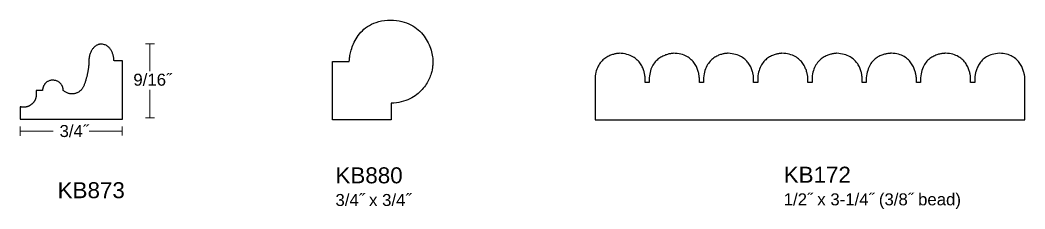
# Model space of a CAD drawing. Extents: x -7.6 to 42.7, y -9.8 to 27.2.
# Drawn here: x 12.02 to 19.55, y 5.65 to 7.07 of the extents above; entities that cross this region are included whole.
import ezdxf

# ---------------------------------------------------------------- set-up
doc = ezdxf.new("R2010")
doc.units = 0
doc.header["$MEASUREMENT"] = 0

# ---------------------------------------------------------------- blocks, each defined once
blk = doc.blocks.new('KB880')
at = {"flags": 128}
blk.add_lwpolyline([(0.6645, 0.6532), (0.6749, 0.6412), (0.6845, 0.6289), (0.6934, 0.6163), (0.7017, 0.6035), (0.7092, 0.5904), (0.7161, 0.5772), (0.7223, 0.564), (0.7278, 0.5507), (0.7328, 0.5375), (0.7371, 0.5244), (0.7408, 0.5114), (0.7439, 0.4987), (0.7465, 0.4862), (0.7485, 0.474), (0.7499, 0.4623), (0.7509, 0.451), (0.7513, 0.4402), (0.7512, 0.43), (0.7506, 0.4204), (0.7496, 0.4114), (0.7481, 0.4033), (0.7479, 0.3983), (0.7475, 0.3927), (0.7468, 0.3864), (0.7457, 0.3796), (0.7443, 0.3722), (0.7426, 0.3643), (0.7404, 0.3559), (0.7379, 0.3472), (0.735, 0.3381), (0.7316, 0.3287), (0.7278, 0.319), (0.7235, 0.3091), (0.7188, 0.299), (0.7136, 0.2888), (0.7078, 0.2785), (0.7015, 0.2682), (0.6947, 0.2579), (0.6873, 0.2477), (0.6793, 0.2375), (0.6707, 0.2275), (0.6615, 0.2177), (0.6517, 0.2081), (0.6412, 0.1988), (0.63, 0.1899), (0.6182, 0.1813), (0.6056, 0.1731), (0.5923, 0.1655), (0.5783, 0.1583), (0.5635, 0.1517), (0.548, 0.1457), (0.5317, 0.1403), (0.5145, 0.1357), (0.4965, 0.1318), (0.4777, 0.1287), (0.458, 0.1264), (0.4375, 0.125), (0.4375, 0.1247), (0.4375, 0.1239), (0.4375, 0.1225), (0.4375, 0.1207), (0.4375, 0.1184), (0.4375, 0.1157), (0.4375, 0.1127), (0.4375, 0.1092), (0.4375, 0.1055), (0.4375, 0.1014), (0.4375, 0.0971), (0.4375, 0.0926), (0.4375, 0.0879), (0.4375, 0.083), (0.4375, 0.078), (0.4375, 0.0729), (0.4375, 0.0677), (0.4375, 0.0625), (0.4375, 0.0573), (0.4375, 0.0521), (0.4375, 0.047), (0.4375, 0.042), (0.4375, 0.0371), (0.4375, 0.0324), (0.4375, 0.0279), (0.4375, 0.0236), (0.4375, 0.0195), (0.4375, 0.0158), (0.4375, 0.0123), (0.4375, 0.0093), (0.4375, 0.0066), (0.4375, 0.0043), (0.4375, 0.0025), (0.4375, 0.0011), (0.4375, 0.0003), (0.4375, 0), (0.4365, 0), (0.4336, 0), (0.4289, 0), (0.4225, 0), (0.4145, 0), (0.4051, 0), (0.3943, 0), (0.3823, 0), (0.3691, 0), (0.355, 0), (0.3399, 0), (0.3241, 0), (0.3075, 0), (0.2905, 0), (0.2729, 0), (0.255, 0), (0.2369, 0), (0.2187, 0), (0.2005, 0), (0.1824, 0), (0.1646, 0), (0.147, 0), (0.1299, 0), (0.1134, 0), (0.0976, 0), (0.0825, 0), (0.0684, 0), (0.0552, 0), (0.0432, 0), (0.0324, 0), (0.023, 0), (0.015, 0), (0.0086, 0), (0.0039, 0), (0.001, 0), (0, 0), (0, 0.001), (0, 0.0039), (0, 0.0086), (0, 0.015), (0, 0.023), (0, 0.0324), (0, 0.0432), (0, 0.0552), (0, 0.0684), (0, 0.0825), (0, 0.0976), (0, 0.1134), (0, 0.1299), (0, 0.147), (0, 0.1646), (0, 0.1824), (0, 0.2005), (0, 0.2187), (0, 0.237), (0, 0.2551), (0, 0.2729), (0, 0.2905), (0, 0.3075), (0, 0.3241), (0, 0.3399), (0, 0.355), (0, 0.3691), (0, 0.3823), (0, 0.3943), (0, 0.4051), (0, 0.4145), (0, 0.4225), (0, 0.4289), (0, 0.4336), (0, 0.4365), (0, 0.4375), (0.0003, 0.4375), (0.0011, 0.4375), (0.0025, 0.4375), (0.0043, 0.4375), (0.0066, 0.4375), (0.0093, 0.4375), (0.0123, 0.4375), (0.0158, 0.4375), (0.0195, 0.4375), (0.0236, 0.4375), (0.0279, 0.4375), (0.0324, 0.4375), (0.0371, 0.4375), (0.042, 0.4375), (0.047, 0.4375), (0.0521, 0.4375), (0.0573, 0.4375), (0.0625, 0.4375), (0.0677, 0.4375), (0.0729, 0.4375), (0.078, 0.4375), (0.083, 0.4375), (0.0879, 0.4375), (0.0926, 0.4375), (0.0971, 0.4375), (0.1014, 0.4375), (0.1055, 0.4375), (0.1092, 0.4375), (0.1127, 0.4375), (0.1157, 0.4375), (0.1184, 0.4375), (0.1207, 0.4375), (0.1225, 0.4375), (0.1239, 0.4375), (0.1247, 0.4375), (0.125, 0.4375), (0.125, 0.4381), (0.1251, 0.4401), (0.1252, 0.4432), (0.1255, 0.4474), (0.126, 0.4527), (0.1266, 0.459), (0.1275, 0.4661), (0.1286, 0.4741), (0.13, 0.4829), (0.1318, 0.4924), (0.1339, 0.5025), (0.1365, 0.5131), (0.1395, 0.5242), (0.1429, 0.5358), (0.1469, 0.5476), (0.1514, 0.5598), (0.1565, 0.5721), (0.1623, 0.5846), (0.1687, 0.5971), (0.1757, 0.6096), (0.1835, 0.622), (0.1921, 0.6342), (0.2014, 0.6462), (0.2116, 0.6579), (0.2227, 0.6693), (0.2346, 0.6801), (0.2475, 0.6905), (0.2614, 0.7003), (0.2763, 0.7094), (0.2922, 0.7178), (0.3092, 0.7254), (0.3273, 0.7321), (0.3465, 0.7379), (0.367, 0.7426), (0.3886, 0.7463), (0.4115, 0.7488), (0.4346, 0.7493), (0.4567, 0.7486), (0.4778, 0.7467), (0.4981, 0.7437), (0.5174, 0.7396), (0.5359, 0.7345), (0.5535, 0.7285), (0.5702, 0.7216), (0.5861, 0.7138), (0.6012, 0.7053), (0.6154, 0.6961), (0.6288, 0.6862), (0.6415, 0.6757), (0.6534, 0.6647)], close=True, dxfattribs=at)
blk = doc.blocks.new('KB873')
at = {"flags": 128}
blk.add_lwpolyline([(0, 0.4375), (0.0001, 0.4375), (0.0006, 0.4375), (0.0012, 0.4375), (0.0021, 0.4375), (0.0033, 0.4375), (0.0046, 0.4375), (0.0062, 0.4375), (0.0079, 0.4375), (0.0098, 0.4375), (0.0118, 0.4375), (0.0139, 0.4375), (0.0162, 0.4375), (0.0186, 0.4375), (0.021, 0.4375), (0.0235, 0.4375), (0.0261, 0.4375), (0.0286, 0.4375), (0.0313, 0.4375), (0.0339, 0.4375), (0.0364, 0.4375), (0.039, 0.4375), (0.0415, 0.4375), (0.0439, 0.4375), (0.0463, 0.4375), (0.0486, 0.4375), (0.0507, 0.4375), (0.0527, 0.4375), (0.0546, 0.4375), (0.0563, 0.4375), (0.0579, 0.4375), (0.0592, 0.4375), (0.0604, 0.4375), (0.0613, 0.4375), (0.0619, 0.4375), (0.0624, 0.4375), (0.0625, 0.4375), (0.0625, 0.4377), (0.0625, 0.4384), (0.0626, 0.4396), (0.0627, 0.4413), (0.0629, 0.4434), (0.0631, 0.4459), (0.0634, 0.4488), (0.0638, 0.452), (0.0642, 0.4555), (0.0648, 0.4594), (0.0656, 0.4634), (0.0664, 0.4677), (0.0674, 0.4722), (0.0685, 0.4769), (0.0698, 0.4817), (0.0713, 0.4866), (0.073, 0.4916), (0.0749, 0.4966), (0.0769, 0.5017), (0.0792, 0.5068), (0.0818, 0.5118), (0.0845, 0.5167), (0.0876, 0.5216), (0.0909, 0.5263), (0.0944, 0.5309), (0.0983, 0.5353), (0.1024, 0.5394), (0.1069, 0.5433), (0.1116, 0.547), (0.1167, 0.5503), (0.1222, 0.5534), (0.128, 0.556), (0.1342, 0.5583), (0.1407, 0.5601), (0.1476, 0.5615), (0.1549, 0.5624), (0.1578, 0.5626), (0.1608, 0.5627), (0.1639, 0.5625), (0.1671, 0.5621), (0.1704, 0.5616), (0.1738, 0.5608), (0.1773, 0.5598), (0.1808, 0.5586), (0.1843, 0.5573), (0.1879, 0.5557), (0.1915, 0.5538), (0.1951, 0.5518), (0.1986, 0.5495), (0.2022, 0.547), (0.2057, 0.5442), (0.2092, 0.5413), (0.2126, 0.538), (0.216, 0.5346), (0.2193, 0.5308), (0.2225, 0.5268), (0.2255, 0.5226), (0.2285, 0.5181), (0.2313, 0.5133), (0.234, 0.5083), (0.2366, 0.5029), (0.2389, 0.4973), (0.2411, 0.4915), (0.2431, 0.4853), (0.2449, 0.4788), (0.2465, 0.4721), (0.2479, 0.465), (0.249, 0.4576), (0.2498, 0.45), (0.2504, 0.442), (0.2508, 0.4337), (0.2508, 0.4251), (0.2509, 0.4217), (0.251, 0.4182), (0.2512, 0.4145), (0.2515, 0.4107), (0.2518, 0.4068), (0.2521, 0.4027), (0.2525, 0.3986), (0.253, 0.3943), (0.2535, 0.39), (0.254, 0.3855), (0.2546, 0.381), (0.2553, 0.3764), (0.256, 0.3717), (0.2567, 0.3669), (0.2575, 0.3621), (0.2584, 0.3572), (0.2593, 0.3522), (0.2602, 0.3472), (0.2612, 0.3422), (0.2623, 0.3371), (0.2634, 0.332), (0.2646, 0.3269), (0.2658, 0.3217), (0.2671, 0.3165), (0.2684, 0.3114), (0.2698, 0.3062), (0.2712, 0.301), (0.2727, 0.2959), (0.2743, 0.2907), (0.2759, 0.2856), (0.2775, 0.2805), (0.2792, 0.2754), (0.281, 0.2703), (0.2828, 0.2653), (0.2847, 0.2604), (0.2867, 0.2555), (0.2885, 0.2503), (0.2907, 0.2452), (0.293, 0.2404), (0.2957, 0.2357), (0.2985, 0.2312), (0.3016, 0.2269), (0.3049, 0.2228), (0.3083, 0.219), (0.312, 0.2153), (0.3158, 0.2118), (0.3198, 0.2086), (0.324, 0.2056), (0.3283, 0.2029), (0.3327, 0.2003), (0.3372, 0.198), (0.3419, 0.196), (0.3466, 0.1942), (0.3515, 0.1927), (0.3564, 0.1914), (0.3614, 0.1904), (0.3665, 0.1897), (0.3716, 0.1893), (0.3767, 0.1891), (0.3818, 0.1893), (0.387, 0.1897), (0.3922, 0.1904), (0.3974, 0.1914), (0.4025, 0.1928), (0.4077, 0.1944), (0.4127, 0.1964), (0.4178, 0.1987), (0.4228, 0.2013), (0.4277, 0.2043), (0.4325, 0.2076), (0.4372, 0.2113), (0.4419, 0.2153), (0.4419, 0.2162), (0.4419, 0.2173), (0.442, 0.2187), (0.4422, 0.2202), (0.4423, 0.222), (0.4426, 0.2239), (0.4429, 0.2259), (0.4434, 0.2281), (0.4439, 0.2305), (0.4445, 0.2329), (0.4452, 0.2355), (0.446, 0.2382), (0.4469, 0.2409), (0.448, 0.2437), (0.4492, 0.2465), (0.4506, 0.2494), (0.4521, 0.2522), (0.4537, 0.2551), (0.4556, 0.258), (0.4576, 0.2608), (0.4598, 0.2637), (0.4621, 0.2664), (0.4647, 0.2691), (0.4675, 0.2717), (0.4705, 0.2743), (0.4737, 0.2767), (0.4772, 0.279), (0.4809, 0.2812), (0.4848, 0.2832), (0.489, 0.285), (0.4935, 0.2867), (0.4982, 0.2882), (0.5032, 0.2895), (0.5085, 0.2906), (0.5141, 0.2914), (0.52, 0.292), (0.5262, 0.2916), (0.5321, 0.2908), (0.5376, 0.2898), (0.5428, 0.2885), (0.5478, 0.2869), (0.5524, 0.2851), (0.5567, 0.2831), (0.5607, 0.2808), (0.5645, 0.2784), (0.568, 0.2759), (0.5713, 0.2732), (0.5743, 0.2703), (0.5771, 0.2674), (0.5796, 0.2644), (0.582, 0.2613), (0.5841, 0.2581), (0.586, 0.2549), (0.5878, 0.2517), (0.5893, 0.2486), (0.5908, 0.2454), (0.592, 0.2423), (0.5931, 0.2392), (0.5941, 0.2363), (0.5949, 0.2334), (0.5956, 0.2307), (0.5962, 0.2281), (0.5967, 0.2256), (0.5971, 0.2234), (0.5974, 0.2213), (0.5976, 0.2194), (0.5978, 0.2178), (0.598, 0.2164), (0.598, 0.2153), (0.5981, 0.2145), (0.5981, 0.214), (0.5981, 0.2139), (0.5982, 0.2139), (0.5985, 0.2139), (0.599, 0.2139), (0.5997, 0.2139), (0.6006, 0.2139), (0.6016, 0.2139), (0.6027, 0.2139), (0.604, 0.2139), (0.6054, 0.2139), (0.607, 0.2139), (0.6086, 0.2139), (0.6103, 0.2139), (0.612, 0.2139), (0.6139, 0.2139), (0.6157, 0.2139), (0.6177, 0.2139), (0.6196, 0.2139), (0.6215, 0.2139), (0.6235, 0.2139), (0.6254, 0.2139), (0.6273, 0.2139), (0.6292, 0.2139), (0.6311, 0.2139), (0.6328, 0.2139), (0.6345, 0.2139), (0.6361, 0.2139), (0.6376, 0.2139), (0.6391, 0.2139), (0.6403, 0.2139), (0.6415, 0.2139), (0.6425, 0.2139), (0.6434, 0.2139), (0.644, 0.2139), (0.6445, 0.2139), (0.6449, 0.2139), (0.645, 0.2139), (0.645, 0.2138), (0.645, 0.2135), (0.645, 0.2131), (0.645, 0.2125), (0.645, 0.2118), (0.645, 0.2109), (0.645, 0.21), (0.645, 0.2089), (0.645, 0.2077), (0.645, 0.2064), (0.645, 0.2051), (0.645, 0.2036), (0.645, 0.2022), (0.6451, 0.2006), (0.6451, 0.199), (0.6451, 0.1974), (0.6451, 0.1958), (0.6451, 0.1942), (0.6451, 0.1925), (0.6451, 0.1909), (0.6451, 0.1893), (0.6451, 0.1877), (0.6451, 0.1862), (0.6452, 0.1847), (0.6452, 0.1832), (0.6452, 0.1819), (0.6452, 0.1806), (0.6452, 0.1794), (0.6452, 0.1783), (0.6452, 0.1774), (0.6452, 0.1765), (0.6452, 0.1758), (0.6452, 0.1752), (0.6452, 0.1748), (0.6452, 0.1745), (0.6452, 0.1745), (0.6454, 0.1728), (0.6456, 0.1711), (0.6459, 0.1694), (0.6461, 0.1678), (0.6464, 0.1661), (0.6467, 0.1645), (0.647, 0.1629), (0.6474, 0.1613), (0.6478, 0.1597), (0.6482, 0.158), (0.6486, 0.1565), (0.6491, 0.1549), (0.6496, 0.1533), (0.6501, 0.1517), (0.6506, 0.1502), (0.6512, 0.1486), (0.6518, 0.1471), (0.6525, 0.1456), (0.6531, 0.144), (0.6538, 0.1425), (0.6545, 0.141), (0.6553, 0.1395), (0.6561, 0.1381), (0.6569, 0.1366), (0.6578, 0.1351), (0.6587, 0.1337), (0.6596, 0.1322), (0.6606, 0.1308), (0.6616, 0.1294), (0.6626, 0.128), (0.6637, 0.1266), (0.6648, 0.1252), (0.6659, 0.1238), (0.6671, 0.1225), (0.6683, 0.1211), (0.6696, 0.1198), (0.672, 0.1174), (0.6744, 0.1151), (0.6769, 0.1129), (0.6793, 0.1108), (0.6818, 0.1088), (0.6843, 0.1069), (0.6868, 0.1052), (0.6893, 0.1035), (0.6919, 0.1019), (0.6945, 0.1004), (0.697, 0.0991), (0.6996, 0.0978), (0.7023, 0.0966), (0.7049, 0.0955), (0.7075, 0.0945), (0.7102, 0.0936), (0.7129, 0.0928), (0.7155, 0.0921), (0.7182, 0.0914), (0.7209, 0.0909), (0.7237, 0.0904), (0.7264, 0.09), (0.7291, 0.0897), (0.7319, 0.0895), (0.7347, 0.0894), (0.7374, 0.0893), (0.7402, 0.0893), (0.743, 0.0894), (0.7458, 0.0896), (0.7486, 0.0898), (0.7514, 0.0902), (0.7543, 0.0905), (0.7571, 0.091), (0.7599, 0.0915), (0.7628, 0.0921), (0.7657, 0.0928), (0.7657, 0.0926), (0.7657, 0.092), (0.7657, 0.091), (0.7657, 0.0896), (0.7657, 0.0879), (0.7657, 0.0859), (0.7657, 0.0837), (0.7657, 0.0811), (0.7657, 0.0783), (0.7657, 0.0753), (0.7657, 0.0721), (0.7657, 0.0688), (0.7657, 0.0652), (0.7657, 0.0616), (0.7657, 0.0579), (0.7657, 0.0541), (0.7657, 0.0503), (0.7657, 0.0464), (0.7657, 0.0425), (0.7657, 0.0387), (0.7657, 0.0349), (0.7657, 0.0312), (0.7657, 0.0276), (0.7657, 0.0241), (0.7657, 0.0207), (0.7657, 0.0175), (0.7657, 0.0145), (0.7657, 0.0117), (0.7657, 0.0092), (0.7657, 0.0069), (0.7657, 0.0049), (0.7657, 0.0032), (0.7657, 0.0018), (0.7657, 0.0008), (0.7657, 0.0002), (0.7657, 0), (0.7639, 0), (0.7588, 0), (0.7506, 0), (0.7394, 0), (0.7254, 0), (0.7089, 0), (0.6901, 0), (0.669, 0), (0.646, 0), (0.6212, 0), (0.5949, 0), (0.5672, 0), (0.5382, 0), (0.5083, 0), (0.4776, 0), (0.4464, 0), (0.4147, 0), (0.3828, 0), (0.351, 0), (0.3193, 0), (0.288, 0), (0.2573, 0), (0.2274, 0), (0.1985, 0), (0.1708, 0), (0.1444, 0), (0.1196, 0), (0.0966, 0), (0.0756, 0), (0.0567, 0), (0.0402, 0), (0.0263, 0), (0.0151, 0), (0.0068, 0), (0.0017, 0), (0, 0), (0, 0.001), (0, 0.0039), (0, 0.0086), (0, 0.015), (0, 0.023), (0, 0.0324), (0, 0.0432), (0, 0.0552), (0, 0.0684), (0, 0.0825), (0, 0.0976), (0, 0.1134), (0, 0.1299), (0, 0.147), (0, 0.1646), (0, 0.1824), (0, 0.2005), (0, 0.2187), (0, 0.237), (0, 0.2551), (0, 0.2729), (0, 0.2905), (0, 0.3075), (0, 0.3241), (0, 0.3399), (0, 0.355), (0, 0.3691), (0, 0.3823), (0, 0.3943), (0, 0.4051), (0, 0.4145), (0, 0.4225), (0, 0.4289), (0, 0.4336), (0, 0.4365)], dxfattribs=at)
blk = doc.blocks.new('KB172')
at = {"flags": 128}
blk.add_lwpolyline([(-0.1104, 0), (-0.0633, 0), (-0.0287, 0), (0, 0), (0, 0.0007), (0, 0.0028), (0, 0.0062), (0, 0.0108), (0, 0.0166), (0, 0.0234), (0, 0.0312), (0, 0.0399), (0, 0.0494), (0, 0.0596), (0, 0.0705), (0, 0.0819), (0, 0.0938), (0, 0.1062), (0, 0.1188), (0, 0.1317), (0, 0.1448), (0, 0.158), (0, 0.1711), (0, 0.1842), (0, 0.1971), (0, 0.2097), (0, 0.2221), (0, 0.234), (0, 0.2455), (0, 0.2563), (0, 0.2666), (0, 0.2761), (0, 0.2847), (0, 0.2925), (0, 0.2993), (0, 0.3051), (0, 0.3097), (0, 0.3131), (0, 0.3152), (0, 0.3159), (-0.0001, 0.3163), (-0.0002, 0.3176), (-0.0004, 0.3195), (-0.0007, 0.3222), (-0.0011, 0.3256), (-0.0017, 0.3296), (-0.0025, 0.3341), (-0.0034, 0.3391), (-0.0046, 0.3447), (-0.006, 0.3506), (-0.0077, 0.357), (-0.0096, 0.3636), (-0.0118, 0.3706), (-0.0143, 0.3778), (-0.0172, 0.3851), (-0.0205, 0.3927), (-0.0241, 0.4003), (-0.0281, 0.4079), (-0.0325, 0.4156), (-0.0373, 0.4232), (-0.0426, 0.4307), (-0.0484, 0.4381), (-0.0547, 0.4453), (-0.0615, 0.4522), (-0.0688, 0.4589), (-0.0767, 0.4652), (-0.0852, 0.4712), (-0.0942, 0.4767), (-0.1039, 0.4818), (-0.1142, 0.4863), (-0.1252, 0.4903), (-0.1369, 0.4936), (-0.1492, 0.4963), (-0.1623, 0.4983), (-0.1761, 0.4995), (-0.1906, 0.4999), (-0.2053, 0.4988), (-0.2192, 0.4969), (-0.2323, 0.4944), (-0.2447, 0.4912), (-0.2563, 0.4875), (-0.2672, 0.4832), (-0.2774, 0.4783), (-0.2869, 0.4731), (-0.2958, 0.4674), (-0.3041, 0.4613), (-0.3118, 0.4549), (-0.3189, 0.4482), (-0.3255, 0.4413), (-0.3315, 0.4342), (-0.337, 0.4269), (-0.342, 0.4195), (-0.3466, 0.412), (-0.3507, 0.4045), (-0.3544, 0.3971), (-0.3577, 0.3897), (-0.3607, 0.3824), (-0.3632, 0.3753), (-0.3655, 0.3683), (-0.3674, 0.3616), (-0.3691, 0.3552), (-0.3705, 0.3491), (-0.3716, 0.3434), (-0.3726, 0.3381), (-0.3733, 0.3333), (-0.3739, 0.3289), (-0.3743, 0.3251), (-0.3746, 0.3219), (-0.3748, 0.3194), (-0.3749, 0.3175), (-0.375, 0.3163), (-0.375, 0.3159), (-0.375, 0.3158), (-0.375, 0.3156), (-0.375, 0.3152), (-0.375, 0.3147), (-0.375, 0.3141), (-0.375, 0.3134), (-0.375, 0.3125), (-0.375, 0.3115), (-0.375, 0.3105), (-0.375, 0.3094), (-0.375, 0.3082), (-0.375, 0.3069), (-0.375, 0.3056), (-0.375, 0.3043), (-0.375, 0.3029), (-0.375, 0.3015), (-0.375, 0.3), (-0.375, 0.2986), (-0.375, 0.2971), (-0.375, 0.2957), (-0.375, 0.2943), (-0.375, 0.2929), (-0.375, 0.2915), (-0.375, 0.2902), (-0.375, 0.289), (-0.375, 0.2878), (-0.375, 0.2867), (-0.375, 0.2856), (-0.375, 0.2847), (-0.375, 0.2838), (-0.375, 0.2831), (-0.375, 0.2824), (-0.375, 0.2819), (-0.375, 0.2815), (-0.375, 0.2813), (-0.375, 0.2812), (-0.375, 0.2812), (-0.3753, 0.2812), (-0.3756, 0.2812), (-0.376, 0.2812), (-0.3766, 0.2812), (-0.3773, 0.2812), (-0.3781, 0.2812), (-0.3789, 0.2812), (-0.3799, 0.2812), (-0.3809, 0.2812), (-0.3819, 0.2812), (-0.3831, 0.2812), (-0.3843, 0.2812), (-0.3855, 0.2812), (-0.3867, 0.2812), (-0.388, 0.2812), (-0.3893, 0.2812), (-0.3906, 0.2812), (-0.3919, 0.2812), (-0.3932, 0.2812), (-0.3945, 0.2812), (-0.3957, 0.2812), (-0.3969, 0.2812), (-0.3981, 0.2812), (-0.3993, 0.2812), (-0.4003, 0.2812), (-0.4013, 0.2812), (-0.4023, 0.2812), (-0.4031, 0.2812), (-0.4039, 0.2812), (-0.4046, 0.2812), (-0.4052, 0.2812), (-0.4056, 0.2812), (-0.4059, 0.2812), (-0.4062, 0.2812), (-0.4062, 0.2812), (-0.4062, 0.2813), (-0.4062, 0.2815), (-0.4062, 0.2819), (-0.4062, 0.2824), (-0.4062, 0.2831), (-0.4062, 0.2838), (-0.4062, 0.2847), (-0.4062, 0.2856), (-0.4062, 0.2867), (-0.4062, 0.2878), (-0.4062, 0.289), (-0.4062, 0.2902), (-0.4062, 0.2915), (-0.4062, 0.2929), (-0.4062, 0.2943), (-0.4062, 0.2957), (-0.4062, 0.2971), (-0.4062, 0.2986), (-0.4062, 0.3), (-0.4062, 0.3015), (-0.4062, 0.3029), (-0.4063, 0.3043), (-0.4063, 0.3056), (-0.4063, 0.3069), (-0.4063, 0.3082), (-0.4063, 0.3094), (-0.4063, 0.3105), (-0.4063, 0.3115), (-0.4063, 0.3125), (-0.4063, 0.3134), (-0.4063, 0.3141), (-0.4063, 0.3147), (-0.4063, 0.3152), (-0.4063, 0.3156), (-0.4063, 0.3158), (-0.4063, 0.3159), (-0.4063, 0.3163), (-0.4063, 0.3175), (-0.4065, 0.3195), (-0.4067, 0.3221), (-0.4071, 0.3253), (-0.4075, 0.3292), (-0.4082, 0.3336), (-0.409, 0.3386), (-0.41, 0.344), (-0.4113, 0.3498), (-0.4128, 0.356), (-0.4145, 0.3625), (-0.4166, 0.3693), (-0.419, 0.3764), (-0.4216, 0.3836), (-0.4247, 0.391), (-0.4281, 0.3985), (-0.4319, 0.4061), (-0.4362, 0.4136), (-0.4409, 0.4212), (-0.446, 0.4286), (-0.4517, 0.4359), (-0.4578, 0.4431), (-0.4645, 0.45), (-0.4717, 0.4567), (-0.4795, 0.4631), (-0.4879, 0.4691), (-0.4969, 0.4747), (-0.5065, 0.4799), (-0.5168, 0.4846), (-0.5278, 0.4888), (-0.5395, 0.4923), (-0.5519, 0.4953), (-0.5651, 0.4976), (-0.579, 0.4992), (-0.5937, 0.5), (-0.5941, 0.5), (-0.5953, 0.5), (-0.5971, 0.4999), (-0.5997, 0.4999), (-0.6029, 0.4997), (-0.6067, 0.4994), (-0.611, 0.499), (-0.6158, 0.4984), (-0.6211, 0.4977), (-0.6268, 0.4967), (-0.6329, 0.4955), (-0.6393, 0.4941), (-0.646, 0.4924), (-0.6529, 0.4903), (-0.6601, 0.4879), (-0.6674, 0.4852), (-0.6748, 0.4821), (-0.6823, 0.4786), (-0.6899, 0.4746), (-0.6974, 0.4702), (-0.7049, 0.4652), (-0.7122, 0.4598), (-0.7195, 0.4538), (-0.7265, 0.4473), (-0.7334, 0.4402), (-0.7399, 0.4325), (-0.7461, 0.4241), (-0.752, 0.4151), (-0.7575, 0.4054), (-0.7626, 0.3949), (-0.7671, 0.3838), (-0.7712, 0.3718), (-0.7746, 0.3591), (-0.7775, 0.3456), (-0.7797, 0.3312), (-0.7812, 0.3159), (-0.7812, 0.3131), (-0.7812, 0.3105), (-0.7812, 0.308), (-0.7812, 0.3056), (-0.7812, 0.3034), (-0.7812, 0.3013), (-0.7812, 0.2994), (-0.7812, 0.2976), (-0.7812, 0.2959), (-0.7812, 0.2943), (-0.7812, 0.2929), (-0.7812, 0.2915), (-0.7812, 0.2903), (-0.7812, 0.2892), (-0.7812, 0.2881), (-0.7812, 0.2872), (-0.7812, 0.2863), (-0.7812, 0.2856), (-0.7812, 0.2849), (-0.7812, 0.2843), (-0.7812, 0.2837), (-0.7812, 0.2833), (-0.7812, 0.2829), (-0.7812, 0.2825), (-0.7812, 0.2822), (-0.7812, 0.282), (-0.7812, 0.2818), (-0.7812, 0.2816), (-0.7812, 0.2815), (-0.7812, 0.2814), (-0.7812, 0.2813), (-0.7812, 0.2813), (-0.7812, 0.2813), (-0.7812, 0.2812), (-0.7812, 0.2812), (-0.7812, 0.2812), (-0.7813, 0.2812), (-0.7815, 0.2812), (-0.7818, 0.2812), (-0.7823, 0.2812), (-0.7829, 0.2812), (-0.7835, 0.2812), (-0.7843, 0.2812), (-0.7852, 0.2812), (-0.7861, 0.2812), (-0.7871, 0.2812), (-0.7882, 0.2812), (-0.7893, 0.2812), (-0.7905, 0.2812), (-0.7917, 0.2812), (-0.793, 0.2812), (-0.7942, 0.2812), (-0.7955, 0.2812), (-0.7968, 0.2812), (-0.7981, 0.2812), (-0.7994, 0.2812), (-0.8007, 0.2812), (-0.802, 0.2812), (-0.8032, 0.2812), (-0.8044, 0.2812), (-0.8055, 0.2812), (-0.8066, 0.2812), (-0.8076, 0.2812), (-0.8085, 0.2812), (-0.8094, 0.2812), (-0.8101, 0.2812), (-0.8108, 0.2812), (-0.8114, 0.2812), (-0.8118, 0.2812), (-0.8122, 0.2812), (-0.8124, 0.2812), (-0.8125, 0.2812), (-0.8125, 0.2813), (-0.8125, 0.2815), (-0.8125, 0.2819), (-0.8125, 0.2824), (-0.8125, 0.2831), (-0.8125, 0.2838), (-0.8125, 0.2847), (-0.8125, 0.2856), (-0.8125, 0.2867), (-0.8125, 0.2878), (-0.8125, 0.289), (-0.8125, 0.2902), (-0.8125, 0.2915), (-0.8125, 0.2929), (-0.8125, 0.2943), (-0.8125, 0.2957), (-0.8125, 0.2971), (-0.8125, 0.2986), (-0.8125, 0.3), (-0.8125, 0.3015), (-0.8125, 0.3029), (-0.8125, 0.3043), (-0.8125, 0.3056), (-0.8125, 0.3069), (-0.8125, 0.3082), (-0.8125, 0.3094), (-0.8125, 0.3105), (-0.8125, 0.3115), (-0.8125, 0.3125), (-0.8125, 0.3134), (-0.8125, 0.3141), (-0.8125, 0.3147), (-0.8125, 0.3152), (-0.8125, 0.3156), (-0.8125, 0.3158), (-0.8125, 0.3159), (-0.8125, 0.3163), (-0.8126, 0.3175), (-0.8127, 0.3195), (-0.813, 0.3221), (-0.8134, 0.3254), (-0.8139, 0.3293), (-0.8146, 0.3337), (-0.8155, 0.3387), (-0.8166, 0.3441), (-0.8179, 0.35), (-0.8194, 0.3562), (-0.8213, 0.3628), (-0.8234, 0.3696), (-0.8258, 0.3767), (-0.8286, 0.384), (-0.8317, 0.3914), (-0.8352, 0.3989), (-0.839, 0.4065), (-0.8433, 0.4141), (-0.8481, 0.4216), (-0.8532, 0.4291), (-0.8589, 0.4364), (-0.8651, 0.4436), (-0.8717, 0.4505), (-0.8789, 0.4572), (-0.8867, 0.4636), (-0.8951, 0.4696), (-0.904, 0.4752), (-0.9136, 0.4803), (-0.9239, 0.485), (-0.9348, 0.4891), (-0.9463, 0.4926), (-0.9586, 0.4955), (-0.9716, 0.4978), (-0.9854, 0.4993), (-0.9999, 0.5), (-1.0014, 0.4999), (-1.0036, 0.4999), (-1.0063, 0.4998), (-1.0096, 0.4996), (-1.0133, 0.4993), (-1.0176, 0.4989), (-1.0223, 0.4984), (-1.0274, 0.4978), (-1.0329, 0.4969), (-1.0387, 0.4958), (-1.0448, 0.4945), (-1.0512, 0.493), (-1.0578, 0.4911), (-1.0645, 0.489), (-1.0715, 0.4865), (-1.0785, 0.4837), (-1.0856, 0.4804), (-1.0928, 0.4768), (-1.1, 0.4728), (-1.1071, 0.4683), (-1.1142, 0.4634), (-1.1212, 0.4579), (-1.128, 0.4519), (-1.1346, 0.4454), (-1.1411, 0.4383), (-1.1473, 0.4306), (-1.1532, 0.4223), (-1.1587, 0.4134), (-1.164, 0.4038), (-1.1688, 0.3935), (-1.1732, 0.3825), (-1.1771, 0.3707), (-1.1805, 0.3582), (-1.1834, 0.3449), (-1.1857, 0.3309), (-1.1874, 0.3159), (-1.1874, 0.3158), (-1.1874, 0.3156), (-1.1874, 0.3152), (-1.1874, 0.3147), (-1.1874, 0.3141), (-1.1874, 0.3134), (-1.1874, 0.3125), (-1.1874, 0.3115), (-1.1874, 0.3105), (-1.1874, 0.3094), (-1.1874, 0.3082), (-1.1874, 0.3069), (-1.1874, 0.3056), (-1.1874, 0.3043), (-1.1874, 0.3029), (-1.1874, 0.3015), (-1.1874, 0.3), (-1.1874, 0.2986), (-1.1874, 0.2971), (-1.1874, 0.2957), (-1.1874, 0.2943), (-1.1874, 0.2929), (-1.1874, 0.2915), (-1.1874, 0.2902), (-1.1874, 0.289), (-1.1874, 0.2878), (-1.1874, 0.2867), (-1.1874, 0.2856), (-1.1874, 0.2847), (-1.1874, 0.2838), (-1.1874, 0.2831), (-1.1874, 0.2824), (-1.1874, 0.2819), (-1.1874, 0.2815), (-1.1874, 0.2813), (-1.1874, 0.2812), (-1.1875, 0.2812), (-1.1877, 0.2812), (-1.188, 0.2812), (-1.1885, 0.2812), (-1.1891, 0.2812), (-1.1897, 0.2812), (-1.1905, 0.2812), (-1.1914, 0.2812), (-1.1923, 0.2812), (-1.1933, 0.2812), (-1.1944, 0.2812), (-1.1955, 0.2812), (-1.1967, 0.2812), (-1.1979, 0.2812), (-1.1992, 0.2812), (-1.2005, 0.2812), (-1.2018, 0.2812), (-1.2031, 0.2812), (-1.2044, 0.2812), (-1.2057, 0.2812), (-1.2069, 0.2812), (-1.2082, 0.2812), (-1.2094, 0.2812), (-1.2106, 0.2812), (-1.2117, 0.2812), (-1.2128, 0.2812), (-1.2138, 0.2812), (-1.2147, 0.2812), (-1.2156, 0.2812), (-1.2164, 0.2812), (-1.217, 0.2812), (-1.2176, 0.2812), (-1.2181, 0.2812), (-1.2184, 0.2812), (-1.2186, 0.2812), (-1.2187, 0.2812), (-1.2187, 0.2813), (-1.2187, 0.2815), (-1.2187, 0.2819), (-1.2187, 0.2824), (-1.2187, 0.2831), (-1.2187, 0.2838), (-1.2187, 0.2847), (-1.2187, 0.2856), (-1.2187, 0.2867), (-1.2187, 0.2878), (-1.2187, 0.289), (-1.2187, 0.2902), (-1.2187, 0.2915), (-1.2187, 0.2929), (-1.2187, 0.2943), (-1.2187, 0.2957), (-1.2187, 0.2971), (-1.2187, 0.2986), (-1.2187, 0.3), (-1.2187, 0.3015), (-1.2187, 0.3029), (-1.2187, 0.3043), (-1.2187, 0.3056), (-1.2187, 0.3069), (-1.2187, 0.3082), (-1.2187, 0.3094), (-1.2187, 0.3105), (-1.2187, 0.3115), (-1.2187, 0.3125), (-1.2187, 0.3134), (-1.2187, 0.3141), (-1.2187, 0.3147), (-1.2187, 0.3152), (-1.2187, 0.3156), (-1.2187, 0.3158), (-1.2187, 0.3159), (-1.2187, 0.3163), (-1.2188, 0.3175), (-1.2188, 0.3194), (-1.219, 0.322), (-1.2193, 0.3252), (-1.2197, 0.329), (-1.2202, 0.3334), (-1.221, 0.3382), (-1.2219, 0.3436), (-1.223, 0.3493), (-1.2244, 0.3554), (-1.2261, 0.3619), (-1.228, 0.3686), (-1.2303, 0.3756), (-1.2329, 0.3827), (-1.2359, 0.3901), (-1.2393, 0.3975), (-1.2431, 0.405), (-1.2473, 0.4125), (-1.252, 0.42), (-1.2572, 0.4274), (-1.2628, 0.4347), (-1.2691, 0.4418), (-1.2758, 0.4487), (-1.2832, 0.4554), (-1.2912, 0.4618), (-1.2997, 0.4679), (-1.309, 0.4735), (-1.3189, 0.4788), (-1.3295, 0.4836), (-1.3409, 0.4878), (-1.353, 0.4915), (-1.3659, 0.4947), (-1.3795, 0.4971), (-1.394, 0.4989), (-1.4094, 0.4999), (-1.4098, 0.4999), (-1.4109, 0.4999), (-1.4127, 0.4998), (-1.4152, 0.4996), (-1.4183, 0.4994), (-1.422, 0.499), (-1.4263, 0.4984), (-1.431, 0.4977), (-1.4362, 0.4968), (-1.4418, 0.4957), (-1.4477, 0.4944), (-1.454, 0.4928), (-1.4606, 0.4909), (-1.4674, 0.4887), (-1.4744, 0.4862), (-1.4816, 0.4833), (-1.4888, 0.48), (-1.4962, 0.4764), (-1.5036, 0.4723), (-1.511, 0.4678), (-1.5183, 0.4628), (-1.5256, 0.4573), (-1.5327, 0.4513), (-1.5396, 0.4447), (-1.5463, 0.4376), (-1.5527, 0.43), (-1.5589, 0.4217), (-1.5647, 0.4127), (-1.5701, 0.4032), (-1.5751, 0.3929), (-1.5796, 0.382), (-1.5836, 0.3703), (-1.5871, 0.3579), (-1.5899, 0.3447), (-1.5921, 0.3307), (-1.5937, 0.3159), (-1.5937, 0.3158), (-1.5937, 0.3156), (-1.5937, 0.3152), (-1.5937, 0.3147), (-1.5937, 0.3141), (-1.5937, 0.3134), (-1.5937, 0.3125), (-1.5937, 0.3115), (-1.5937, 0.3105), (-1.5937, 0.3094), (-1.5937, 0.3082), (-1.5937, 0.3069), (-1.5937, 0.3056), (-1.5937, 0.3043), (-1.5937, 0.3029), (-1.5937, 0.3015), (-1.5937, 0.3), (-1.5937, 0.2986), (-1.5937, 0.2971), (-1.5937, 0.2957), (-1.5937, 0.2943), (-1.5937, 0.2929), (-1.5937, 0.2915), (-1.5937, 0.2902), (-1.5937, 0.289), (-1.5937, 0.2878), (-1.5937, 0.2867), (-1.5937, 0.2856), (-1.5937, 0.2847), (-1.5937, 0.2838), (-1.5937, 0.2831), (-1.5937, 0.2824), (-1.5937, 0.2819), (-1.5937, 0.2815), (-1.5937, 0.2813), (-1.5937, 0.2812), (-1.5937, 0.2812), (-1.5939, 0.2812), (-1.5943, 0.2812), (-1.5947, 0.2812), (-1.5953, 0.2812), (-1.596, 0.2812), (-1.5967, 0.2812), (-1.5976, 0.2812), (-1.5985, 0.2812), (-1.5996, 0.2812), (-1.6006, 0.2812), (-1.6018, 0.2812), (-1.6029, 0.2812), (-1.6042, 0.2812), (-1.6054, 0.2812), (-1.6067, 0.2812), (-1.608, 0.2812), (-1.6093, 0.2812), (-1.6106, 0.2812), (-1.6119, 0.2812), (-1.6132, 0.2812), (-1.6144, 0.2812), (-1.6156, 0.2812), (-1.6168, 0.2812), (-1.6179, 0.2812), (-1.619, 0.2812), (-1.62, 0.2812), (-1.621, 0.2812), (-1.6218, 0.2812), (-1.6226, 0.2812), (-1.6233, 0.2812), (-1.6238, 0.2812), (-1.6243, 0.2812), (-1.6246, 0.2812), (-1.6248, 0.2812), (-1.6249, 0.2812), (-1.6249, 0.2813), (-1.6249, 0.2815), (-1.6249, 0.2819), (-1.6249, 0.2824), (-1.6249, 0.2831), (-1.6249, 0.2838), (-1.6249, 0.2847), (-1.6249, 0.2856), (-1.6249, 0.2867), (-1.6249, 0.2878), (-1.6249, 0.289), (-1.6249, 0.2902), (-1.6249, 0.2915), (-1.6249, 0.2929), (-1.6249, 0.2943), (-1.6249, 0.2957), (-1.6249, 0.2971), (-1.6249, 0.2986), (-1.6249, 0.3), (-1.6249, 0.3015), (-1.6249, 0.3029), (-1.6249, 0.3043), (-1.6249, 0.3056), (-1.6249, 0.3069), (-1.6249, 0.3082), (-1.6249, 0.3094), (-1.6249, 0.3105), (-1.6249, 0.3115), (-1.6249, 0.3125), (-1.6249, 0.3134), (-1.6249, 0.3141), (-1.6249, 0.3147), (-1.6249, 0.3152), (-1.6249, 0.3156), (-1.6249, 0.3158), (-1.6249, 0.3159), (-1.625, 0.3163), (-1.625, 0.3176), (-1.6252, 0.3195), (-1.6255, 0.3222), (-1.6259, 0.3255), (-1.6264, 0.3294), (-1.6271, 0.334), (-1.628, 0.339), (-1.6292, 0.3445), (-1.6305, 0.3504), (-1.6321, 0.3567), (-1.634, 0.3633), (-1.6362, 0.3702), (-1.6387, 0.3773), (-1.6416, 0.3847), (-1.6448, 0.3921), (-1.6484, 0.3997), (-1.6524, 0.4073), (-1.6569, 0.415), (-1.6618, 0.4226), (-1.6672, 0.43), (-1.673, 0.4374), (-1.6794, 0.4446), (-1.6864, 0.4515), (-1.6939, 0.4582), (-1.7019, 0.4645), (-1.7106, 0.4705), (-1.72, 0.476), (-1.7299, 0.4811), (-1.7406, 0.4857), (-1.7519, 0.4897), (-1.7639, 0.4931), (-1.7767, 0.4959), (-1.7902, 0.498), (-1.8046, 0.4993), (-1.8197, 0.4998), (-1.8201, 0.4998), (-1.8212, 0.4998), (-1.823, 0.4997), (-1.8254, 0.4995), (-1.8285, 0.4993), (-1.8321, 0.4989), (-1.8363, 0.4984), (-1.8409, 0.4977), (-1.846, 0.4968), (-1.8515, 0.4957), (-1.8574, 0.4944), (-1.8635, 0.4928), (-1.87, 0.491), (-1.8766, 0.4888), (-1.8835, 0.4863), (-1.8906, 0.4834), (-1.8977, 0.4802), (-1.9049, 0.4765), (-1.9122, 0.4725), (-1.9194, 0.4679), (-1.9266, 0.463), (-1.9337, 0.4575), (-1.9406, 0.4515), (-1.9474, 0.445), (-1.9539, 0.4379), (-1.9602, 0.4302), (-1.9662, 0.4219), (-1.9719, 0.413), (-1.9772, 0.4034), (-1.982, 0.3931), (-1.9864, 0.3821), (-1.9903, 0.3704), (-1.9936, 0.358), (-1.9963, 0.3448), (-1.9984, 0.3308), (-1.9998, 0.3159), (-1.9998, 0.3158), (-1.9998, 0.3156), (-1.9998, 0.3152), (-1.9998, 0.3147), (-1.9998, 0.3141), (-1.9998, 0.3134), (-1.9999, 0.3125), (-1.9999, 0.3115), (-1.9999, 0.3105), (-1.9999, 0.3094), (-1.9999, 0.3082), (-1.9999, 0.3069), (-1.9999, 0.3056), (-1.9999, 0.3043), (-1.9999, 0.3029), (-1.9999, 0.3015), (-1.9999, 0.3), (-1.9999, 0.2986), (-1.9999, 0.2971), (-1.9999, 0.2957), (-1.9999, 0.2943), (-1.9999, 0.2929), (-1.9999, 0.2915), (-1.9999, 0.2902), (-1.9999, 0.289), (-1.9999, 0.2878), (-1.9999, 0.2867), (-1.9999, 0.2856), (-1.9999, 0.2847), (-1.9999, 0.2838), (-1.9999, 0.2831), (-1.9999, 0.2824), (-1.9999, 0.2819), (-1.9999, 0.2815), (-1.9999, 0.2813), (-1.9999, 0.2812), (-2, 0.2812), (-2.0002, 0.2812), (-2.0005, 0.2812), (-2.001, 0.2812), (-2.0015, 0.2812), (-2.0022, 0.2812), (-2.003, 0.2812), (-2.0038, 0.2812), (-2.0048, 0.2812), (-2.0058, 0.2812), (-2.0069, 0.2812), (-2.008, 0.2812), (-2.0092, 0.2812), (-2.0104, 0.2812), (-2.0116, 0.2812), (-2.0129, 0.2812), (-2.0142, 0.2812), (-2.0155, 0.2812), (-2.0168, 0.2812), (-2.0181, 0.2812), (-2.0194, 0.2812), (-2.0206, 0.2812), (-2.0219, 0.2812), (-2.023, 0.2812), (-2.0242, 0.2812), (-2.0252, 0.2812), (-2.0263, 0.2812), (-2.0272, 0.2812), (-2.0281, 0.2812), (-2.0288, 0.2812), (-2.0295, 0.2812), (-2.0301, 0.2812), (-2.0305, 0.2812), (-2.0309, 0.2812), (-2.0311, 0.2812), (-2.0311, 0.2812), (-2.0311, 0.2813), (-2.0311, 0.2815), (-2.0311, 0.2819), (-2.0311, 0.2824), (-2.0311, 0.2831), (-2.0311, 0.2838), (-2.0311, 0.2847), (-2.0311, 0.2856), (-2.0311, 0.2867), (-2.0311, 0.2878), (-2.0311, 0.289), (-2.0311, 0.2902), (-2.0311, 0.2915), (-2.0311, 0.2929), (-2.0311, 0.2943), (-2.0312, 0.2957), (-2.0312, 0.2971), (-2.0312, 0.2986), (-2.0312, 0.3), (-2.0312, 0.3015), (-2.0312, 0.3029), (-2.0312, 0.3043), (-2.0312, 0.3056), (-2.0312, 0.3069), (-2.0312, 0.3082), (-2.0312, 0.3094), (-2.0312, 0.3105), (-2.0312, 0.3115), (-2.0312, 0.3125), (-2.0312, 0.3134), (-2.0312, 0.3141), (-2.0312, 0.3147), (-2.0312, 0.3152), (-2.0312, 0.3156), (-2.0312, 0.3158), (-2.0312, 0.3159), (-2.0312, 0.3163), (-2.0312, 0.3175), (-2.0314, 0.3194), (-2.0316, 0.322), (-2.0319, 0.3252), (-2.0324, 0.329), (-2.033, 0.3334), (-2.0338, 0.3382), (-2.0348, 0.3436), (-2.036, 0.3493), (-2.0375, 0.3554), (-2.0392, 0.3619), (-2.0412, 0.3686), (-2.0436, 0.3756), (-2.0463, 0.3827), (-2.0493, 0.3901), (-2.0528, 0.3975), (-2.0566, 0.405), (-2.0609, 0.4125), (-2.0657, 0.42), (-2.0709, 0.4274), (-2.0766, 0.4347), (-2.0828, 0.4418), (-2.0896, 0.4487), (-2.097, 0.4554), (-2.1049, 0.4618), (-2.1135, 0.4679), (-2.1227, 0.4735), (-2.1325, 0.4788), (-2.143, 0.4836), (-2.1543, 0.4878), (-2.1663, 0.4915), (-2.179, 0.4947), (-2.1925, 0.4971), (-2.2068, 0.4989), (-2.2219, 0.4999), (-2.2223, 0.4999), (-2.2234, 0.4999), (-2.2252, 0.4999), (-2.2276, 0.4998), (-2.2307, 0.4996), (-2.2343, 0.4993), (-2.2385, 0.4989), (-2.2431, 0.4983), (-2.2482, 0.4976), (-2.2537, 0.4966), (-2.2596, 0.4954), (-2.2657, 0.4939), (-2.2722, 0.4922), (-2.2789, 0.4901), (-2.2858, 0.4877), (-2.2929, 0.485), (-2.3001, 0.4819), (-2.3074, 0.4783), (-2.3147, 0.4743), (-2.3221, 0.4699), (-2.3293, 0.465), (-2.3365, 0.4595), (-2.3436, 0.4536), (-2.3505, 0.4471), (-2.3573, 0.4399), (-2.3637, 0.4322), (-2.3699, 0.4239), (-2.3758, 0.4148), (-2.3813, 0.4051), (-2.3864, 0.3947), (-2.391, 0.3836), (-2.3952, 0.3717), (-2.3988, 0.359), (-2.4019, 0.3455), (-2.4043, 0.3311), (-2.4061, 0.3159), (-2.4061, 0.3158), (-2.4061, 0.3156), (-2.4061, 0.3152), (-2.4061, 0.3147), (-2.4061, 0.3141), (-2.4061, 0.3134), (-2.4061, 0.3125), (-2.4061, 0.3115), (-2.4061, 0.3105), (-2.4061, 0.3094), (-2.4061, 0.3082), (-2.4061, 0.3069), (-2.4061, 0.3056), (-2.4061, 0.3043), (-2.4061, 0.3029), (-2.4061, 0.3015), (-2.4061, 0.3), (-2.4061, 0.2986), (-2.4061, 0.2971), (-2.4061, 0.2957), (-2.4061, 0.2943), (-2.4061, 0.2929), (-2.4061, 0.2915), (-2.4061, 0.2902), (-2.4061, 0.289), (-2.4061, 0.2878), (-2.4061, 0.2867), (-2.4061, 0.2856), (-2.4061, 0.2847), (-2.4061, 0.2838), (-2.4061, 0.2831), (-2.4061, 0.2824), (-2.4061, 0.2819), (-2.4061, 0.2815), (-2.4061, 0.2813), (-2.4061, 0.2812), (-2.4062, 0.2812), (-2.4064, 0.2812), (-2.4067, 0.2812), (-2.4072, 0.2812), (-2.4078, 0.2812), (-2.4084, 0.2812), (-2.4092, 0.2812), (-2.4101, 0.2812), (-2.411, 0.2812), (-2.412, 0.2812), (-2.4131, 0.2812), (-2.4142, 0.2812), (-2.4154, 0.2812), (-2.4166, 0.2812), (-2.4179, 0.2812), (-2.4191, 0.2812), (-2.4204, 0.2812), (-2.4217, 0.2812), (-2.423, 0.2812), (-2.4243, 0.2812), (-2.4256, 0.2812), (-2.4269, 0.2812), (-2.4281, 0.2812), (-2.4293, 0.2812), (-2.4304, 0.2812), (-2.4315, 0.2812), (-2.4325, 0.2812), (-2.4334, 0.2812), (-2.4343, 0.2812), (-2.4351, 0.2812), (-2.4357, 0.2812), (-2.4363, 0.2812), (-2.4368, 0.2812), (-2.4371, 0.2812), (-2.4373, 0.2812), (-2.4374, 0.2812), (-2.4374, 0.2813), (-2.4374, 0.2815), (-2.4374, 0.2819), (-2.4374, 0.2824), (-2.4374, 0.2831), (-2.4374, 0.2838), (-2.4374, 0.2847), (-2.4374, 0.2856), (-2.4374, 0.2867), (-2.4374, 0.2878), (-2.4374, 0.289), (-2.4374, 0.2902), (-2.4374, 0.2915), (-2.4374, 0.2929), (-2.4374, 0.2943), (-2.4374, 0.2957), (-2.4374, 0.2971), (-2.4374, 0.2986), (-2.4374, 0.3), (-2.4374, 0.3015), (-2.4374, 0.3029), (-2.4374, 0.3043), (-2.4374, 0.3056), (-2.4374, 0.3069), (-2.4374, 0.3082), (-2.4374, 0.3094), (-2.4374, 0.3105), (-2.4374, 0.3115), (-2.4374, 0.3125), (-2.4374, 0.3134), (-2.4374, 0.3141), (-2.4374, 0.3147), (-2.4374, 0.3152), (-2.4374, 0.3156), (-2.4374, 0.3158), (-2.4374, 0.3159), (-2.4374, 0.3163), (-2.4375, 0.3176), (-2.4376, 0.3195), (-2.4378, 0.3222), (-2.4382, 0.3255), (-2.4387, 0.3295), (-2.4393, 0.334), (-2.4401, 0.339), (-2.4412, 0.3445), (-2.4424, 0.3505), (-2.4439, 0.3568), (-2.4457, 0.3634), (-2.4478, 0.3703), (-2.4503, 0.3775), (-2.453, 0.3848), (-2.4562, 0.3923), (-2.4597, 0.3999), (-2.4637, 0.4076), (-2.4681, 0.4152), (-2.4729, 0.4228), (-2.4783, 0.4303), (-2.4842, 0.4377), (-2.4905, 0.4448), (-2.4975, 0.4518), (-2.505, 0.4584), (-2.5132, 0.4648), (-2.5219, 0.4707), (-2.5313, 0.4763), (-2.5414, 0.4813), (-2.5522, 0.4859), (-2.5637, 0.4899), (-2.5759, 0.4933), (-2.5889, 0.496), (-2.6027, 0.498), (-2.6173, 0.4993), (-2.6328, 0.4998), (-2.6331, 0.4998), (-2.6343, 0.4997), (-2.6361, 0.4996), (-2.6386, 0.4993), (-2.6417, 0.499), (-2.6453, 0.4985), (-2.6495, 0.4979), (-2.6542, 0.4971), (-2.6593, 0.4961), (-2.6649, 0.4949), (-2.6707, 0.4934), (-2.677, 0.4917), (-2.6834, 0.4896), (-2.6902, 0.4873), (-2.6971, 0.4847), (-2.7042, 0.4817), (-2.7113, 0.4783), (-2.7186, 0.4746), (-2.7258, 0.4704), (-2.7331, 0.4658), (-2.7403, 0.4607), (-2.7474, 0.4552), (-2.7543, 0.4492), (-2.7611, 0.4426), (-2.7676, 0.4356), (-2.7739, 0.4279), (-2.7798, 0.4197), (-2.7854, 0.4109), (-2.7906, 0.4014), (-2.7954, 0.3913), (-2.7996, 0.3805), (-2.8034, 0.3691), (-2.8066, 0.3569), (-2.8092, 0.344), (-2.8111, 0.3304), (-2.8123, 0.3159), (-2.8123, 0.3158), (-2.8123, 0.3156), (-2.8123, 0.3152), (-2.8123, 0.3147), (-2.8123, 0.3141), (-2.8123, 0.3134), (-2.8123, 0.3125), (-2.8123, 0.3115), (-2.8123, 0.3105), (-2.8123, 0.3094), (-2.8123, 0.3082), (-2.8123, 0.3069), (-2.8123, 0.3056), (-2.8123, 0.3043), (-2.8123, 0.3029), (-2.8123, 0.3015), (-2.8123, 0.3), (-2.8123, 0.2986), (-2.8123, 0.2971), (-2.8123, 0.2957), (-2.8123, 0.2943), (-2.8123, 0.2929), (-2.8123, 0.2915), (-2.8123, 0.2902), (-2.8123, 0.289), (-2.8123, 0.2878), (-2.8123, 0.2867), (-2.8123, 0.2856), (-2.8123, 0.2847), (-2.8123, 0.2838), (-2.8123, 0.2831), (-2.8123, 0.2824), (-2.8123, 0.2819), (-2.8123, 0.2815), (-2.8123, 0.2813), (-2.8123, 0.2812), (-2.8124, 0.2812), (-2.8126, 0.2812), (-2.813, 0.2812), (-2.8134, 0.2812), (-2.814, 0.2812), (-2.8147, 0.2812), (-2.8154, 0.2812), (-2.8163, 0.2812), (-2.8172, 0.2812), (-2.8182, 0.2812), (-2.8193, 0.2812), (-2.8204, 0.2812), (-2.8216, 0.2812), (-2.8228, 0.2812), (-2.8241, 0.2812), (-2.8254, 0.2812), (-2.8267, 0.2812), (-2.828, 0.2812), (-2.8293, 0.2812), (-2.8306, 0.2812), (-2.8318, 0.2812), (-2.8331, 0.2812), (-2.8343, 0.2812), (-2.8355, 0.2812), (-2.8366, 0.2812), (-2.8377, 0.2812), (-2.8387, 0.2812), (-2.8396, 0.2812), (-2.8405, 0.2812), (-2.8413, 0.2812), (-2.8419, 0.2812), (-2.8425, 0.2812), (-2.843, 0.2812), (-2.8433, 0.2812), (-2.8435, 0.2812), (-2.8436, 0.2812), (-2.8436, 0.2813), (-2.8436, 0.2815), (-2.8436, 0.2819), (-2.8436, 0.2824), (-2.8436, 0.2831), (-2.8436, 0.2838), (-2.8436, 0.2847), (-2.8436, 0.2856), (-2.8436, 0.2867), (-2.8436, 0.2878), (-2.8436, 0.289), (-2.8436, 0.2902), (-2.8436, 0.2915), (-2.8436, 0.2929), (-2.8436, 0.2943), (-2.8436, 0.2957), (-2.8436, 0.2971), (-2.8436, 0.2986), (-2.8436, 0.3), (-2.8436, 0.3015), (-2.8436, 0.3029), (-2.8436, 0.3043), (-2.8436, 0.3056), (-2.8436, 0.3069), (-2.8436, 0.3082), (-2.8436, 0.3094), (-2.8436, 0.3105), (-2.8436, 0.3115), (-2.8436, 0.3125), (-2.8436, 0.3134), (-2.8436, 0.3141), (-2.8436, 0.3147), (-2.8436, 0.3152), (-2.8436, 0.3156), (-2.8436, 0.3158), (-2.8436, 0.3159), (-2.8436, 0.3163), (-2.8436, 0.3175), (-2.8437, 0.3194), (-2.8439, 0.3221), (-2.8442, 0.3253), (-2.8446, 0.3292), (-2.8452, 0.3336), (-2.846, 0.3385), (-2.8469, 0.3439), (-2.8481, 0.3497), (-2.8495, 0.3559), (-2.8512, 0.3624), (-2.8532, 0.3692), (-2.8556, 0.3762), (-2.8582, 0.3834), (-2.8613, 0.3908), (-2.8647, 0.3983), (-2.8686, 0.4058), (-2.8729, 0.4134), (-2.8777, 0.4209), (-2.8829, 0.4283), (-2.8887, 0.4356), (-2.895, 0.4428), (-2.9019, 0.4497), (-2.9094, 0.4564), (-2.9175, 0.4628), (-2.9262, 0.4688), (-2.9356, 0.4744), (-2.9457, 0.4796), (-2.9564, 0.4843), (-2.9679, 0.4885), (-2.9802, 0.4921), (-2.9932, 0.4951), (-3.0071, 0.4974), (-3.0218, 0.499), (-3.0373, 0.4999), (-3.0377, 0.4998), (-3.0388, 0.4998), (-3.0406, 0.4997), (-3.0431, 0.4995), (-3.0462, 0.4992), (-3.0498, 0.4987), (-3.054, 0.4982), (-3.0587, 0.4974), (-3.0638, 0.4965), (-3.0693, 0.4953), (-3.0752, 0.4939), (-3.0814, 0.4922), (-3.0879, 0.4903), (-3.0946, 0.488), (-3.1016, 0.4854), (-3.1086, 0.4825), (-3.1158, 0.4792), (-3.1231, 0.4755), (-3.1304, 0.4713), (-3.1377, 0.4668), (-3.1449, 0.4618), (-3.152, 0.4562), (-3.159, 0.4502), (-3.1658, 0.4437), (-3.1724, 0.4366), (-3.1788, 0.4289), (-3.1848, 0.4207), (-3.1905, 0.4118), (-3.1958, 0.4023), (-3.2007, 0.3921), (-3.2051, 0.3813), (-3.209, 0.3697), (-3.2123, 0.3574), (-3.215, 0.3444), (-3.2171, 0.3305), (-3.2186, 0.3159), (-3.2186, 0.3152), (-3.2186, 0.3131), (-3.2186, 0.3097), (-3.2186, 0.3051), (-3.2186, 0.2993), (-3.2186, 0.2925), (-3.2186, 0.2847), (-3.2186, 0.2761), (-3.2186, 0.2666), (-3.2186, 0.2563), (-3.2186, 0.2455), (-3.2186, 0.234), (-3.2186, 0.2221), (-3.2186, 0.2097), (-3.2186, 0.1971), (-3.2186, 0.1842), (-3.2186, 0.1711), (-3.2186, 0.158), (-3.2186, 0.1448), (-3.2186, 0.1317), (-3.2186, 0.1188), (-3.2186, 0.1062), (-3.2186, 0.0938), (-3.2186, 0.0819), (-3.2186, 0.0705), (-3.2186, 0.0596), (-3.2186, 0.0494), (-3.2186, 0.0399), (-3.2186, 0.0312), (-3.2186, 0.0234), (-3.2186, 0.0166), (-3.2186, 0.0108), (-3.2186, 0.0062), (-3.2186, 0.0028), (-3.2186, 0.0007), (-3.2186, 0), (-3.2113, 0), (-3.1899, 0), (-3.1552, 0), (-3.1082, 0), (-3.0496, 0), (-2.9802, 0), (-2.9008, 0), (-2.8124, 0), (-2.7157, 0), (-2.6115, 0), (-2.5007, 0), (-2.3841, 0), (-2.2626, 0), (-2.1369, 0), (-2.0079, 0), (-1.8764, 0), (-1.7433, 0), (-1.6093, 0), (-1.4753, 0), (-1.3422, 0), (-1.2107, 0), (-1.0817, 0), (-0.956, 0), (-0.8344, 0), (-0.7179, 0), (-0.6071, 0), (-0.5029, 0), (-0.4062, 0), (-0.3177, 0), (-0.2384, 0), (-0.169, 0)], close=True, dxfattribs=at)

msp = doc.modelspace()

# ---------------------------------------------------------------- linework, layer by layer
at = {"linetype": 'Continuous', "lineweight": 0}
for p, q in [((12.9605, 6.8904), (13.0296, 6.8904)), ((12.995, 6.8904), (12.995, 6.6838)), ((12.995, 6.5431), (12.995, 6.3332)), ((12.9605, 6.3332), (13.0296, 6.3332)), ((12.0241, 6.2681), (12.0242, 6.199)), ((12.7876, 6.2693), (12.7877, 6.2002)), ((12.271, 6.2336), (12.0241, 6.2335)), ((12.7877, 6.2347), (12.54, 6.2348))]:
    msp.add_line(p, q, dxfattribs=at)

# ---------------------------------------------------------------- block references
at = {"linetype": 'Continuous'}
for name, p in [('KB880', (14.3624, 6.3184)), ('KB172', (19.5457, 6.3182))]:
    msp.add_blockref(name, p, dxfattribs=at)
at = {"linetype": 'Continuous', "xscale": -1}
msp.add_blockref('KB873', (12.7883, 6.3247), dxfattribs=at)

# ---------------------------------------------------------------- texts
at = {"linetype": 'Continuous', "lineweight": 0, "attachment_point": 1}
for s, insert, char_height, width in [('{\\fArial|b0|i0|c0|p34;9/16˝}', (12.8706, 6.6652), 0.09, 0.480021), ('{\\fArial|b0|i0|c0|p34;\\W4.3869; \\W1;3/4˝}', (12.1647, 6.28), 0.09, 0.52283), ('{\\fArial|b0|i0|c0|p34;\\H1.2x;\\W8.5641; \\W1;KB880\\P\\H0.75x;\\W5.7094;  \\W1;3/4˝ x 3/4˝\\H1.3333x;\\P\\W6.8748;  }', (13.9849, 5.9625), 0.100001, 1.280796), ('{\\fArial|b0|i0|c0|p34;\\H1.3333x;\\W9.6355;   \\W1;KB172\\P\\H0.75x;\\W9.6354;    \\W1;1/2˝ x 3-1/4˝ (3/8˝ bead)\\H1.3333x;\\P\\W8.5208;    }', (16.3935, 5.9673), 0.09, 3.174803), ('{\\fArial|b0|i0|c0|p34;\\W3.7009; \\W1;KB873}', (12.1314, 5.8509), 0.12, 0.835792)]:
    msp.add_mtext(s, dxfattribs=dict(at, insert=insert, char_height=char_height, width=width))

doc.saveas('drawing.dxf')
